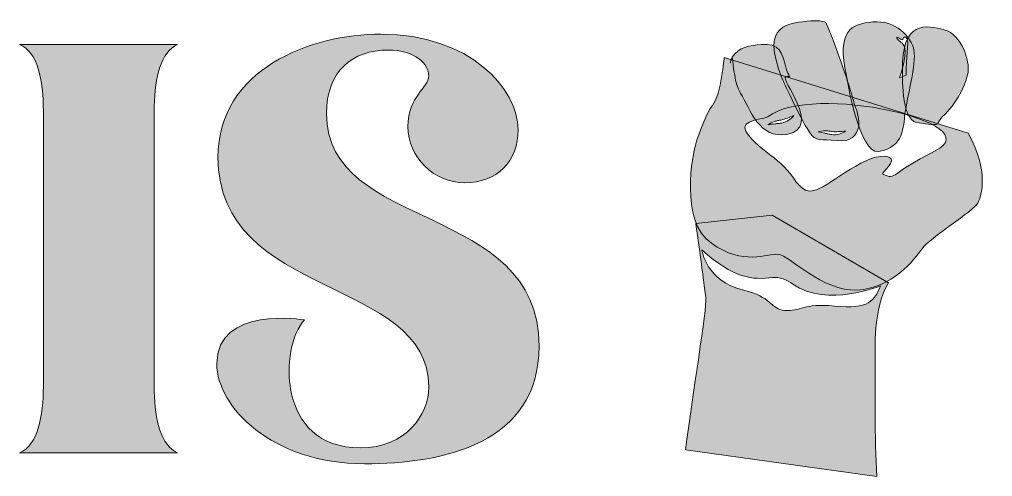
# Model space of a CAD drawing. Header units: inches. Extents: x 185 to 894, y -1024 to -60.
# Drawn here: x 423.2 to 860.6, y -690.6 to -484.9 of the extents above; entities that cross this region are included whole.
import ezdxf

# ---------------------------------------------------------------- set-up
doc = ezdxf.new("R2010")
doc.units = ezdxf.units.IN
doc.header["$MEASUREMENT"] = 0
doc.layers.add('Layer 1', color=7, linetype='Continuous')

# ---------------------------------------------------------------- blocks, each defined once
blk = doc.blocks.new('block 6')
at = {"layer": 'Layer 1', "lineweight": 0}
for points, knots in [([(767.66, -510.74), (768.22, -510.63), (768.78, -510.63), (769.32, -510.69), (769.33, -510.69), (769.33, -510.7), (769.33, -510.7), (768.32, -508.48), (767.58, -506.6), (767.35, -505.4), (766.39, -500.33), (764.69, -495.39), (756.59, -496.19), (751.95, -496.64), (746.15, -497.35), (743.63, -501.89), (744.21, -506.49), (744.64, -513.59), (747.32, -518.1), (751.76, -525.6), (755.71, -538.76), (768.05, -536.67), (784.7, -533.85), (764.53, -511.37), (767.66, -510.74)], [0, 0, 0, 0, 1, 1, 1, 2, 2, 2, 3, 3, 3, 4, 4, 4, 5, 5, 5, 6, 6, 6, 7, 7, 7, 8, 8, 8, 8]), ([(768.41, -529.29), (769.35, -528.91), (770.3, -528.5), (771.32, -528.12), (770.64, -528.97), (769.81, -529.66), (768.91, -530.25), (768, -530.83), (767, -531.32), (765.87, -531.55), (765.26, -531.65), (764.8, -531.68), (764.3, -531.74), (763.79, -531.78), (763.29, -531.87), (762.78, -531.92), (761.76, -532.06), (760.73, -532.2), (759.65, -532.28), (760.54, -531.66), (761.52, -531.22), (762.53, -530.87), (763.04, -530.69), (763.56, -530.57), (764.08, -530.44), (764.61, -530.33), (765.19, -530.27), (765.6, -530.19), (766.52, -529.99), (767.47, -529.66), (768.41, -529.29)], [0, 0, 0, 0, 1, 1, 1, 2, 2, 2, 3, 3, 3, 4, 4, 4, 5, 5, 5, 6, 6, 6, 7, 7, 7, 8, 8, 8, 9, 9, 9, 10, 10, 10, 10])]:
    blk.add_open_spline(points, degree=3, knots=knots, dxfattribs=at)
blk = doc.blocks.new('block 5')
at = {"layer": 'Layer 1', "true_color": 0x1f9d48}
h = blk.add_hatch(color=114, dxfattribs=at)
h.dxf.hatch_style = 2
edge = h.paths.add_edge_path()
edge.add_spline(control_points=[(743.53, -502.07), (743.4, -502.31), (743.29, -502.57), (743.18, -502.83), (743.29, -502.57), (743.4, -502.31), (743.53, -502.07)], knot_values=[0, 0, 0, 0, 1, 1, 1, 2, 2, 2, 2], degree=3, periodic=1)
edge = h.paths.add_edge_path()
edge.add_spline(control_points=[(743.18, -502.83), (743.12, -502.99), (743.05, -503.13), (743, -503.29), (743.05, -503.13), (743.12, -502.98), (743.18, -502.83)], knot_values=[0, 0, 0, 0, 1, 1, 1, 2, 2, 2, 2], degree=3, periodic=1)
edge = h.paths.add_edge_path()
edge.add_spline(control_points=[(743.53, -502.07), (743.56, -502.01), (743.6, -501.95), (743.63, -501.89), (743.63, -501.88), (743.63, -501.86), (743.63, -501.85), (743.59, -501.92), (743.56, -502), (743.53, -502.07)], knot_values=[0, 0, 0, 0, 1, 1, 1, 2, 2, 2, 3, 3, 3, 3], degree=3, periodic=1)
edge = h.paths.add_edge_path()
edge.add_spline(control_points=[(767.66, -510.74), (768.22, -510.63), (768.78, -510.63), (769.32, -510.69), (769.33, -510.69), (769.33, -510.7), (769.33, -510.7), (768.32, -508.48), (767.58, -506.6), (767.35, -505.4), (766.39, -500.33), (764.69, -495.39), (756.59, -496.19), (751.95, -496.64), (746.15, -497.35), (743.63, -501.89), (744.21, -506.49), (744.64, -513.59), (747.32, -518.1), (751.76, -525.6), (755.71, -538.76), (768.05, -536.67), (784.7, -533.85), (764.53, -511.37), (767.66, -510.74)], knot_values=[0, 0, 0, 0, 1, 1, 1, 2, 2, 2, 3, 3, 3, 4, 4, 4, 5, 5, 5, 6, 6, 6, 7, 7, 7, 8, 8, 8, 8], degree=3, periodic=1)
edge = h.paths.add_edge_path()
edge.add_spline(control_points=[(768.41, -529.29), (769.35, -528.91), (770.3, -528.5), (771.32, -528.12), (770.64, -528.97), (769.81, -529.66), (768.91, -530.25), (768, -530.83), (767, -531.32), (765.87, -531.55), (765.26, -531.65), (764.8, -531.68), (764.3, -531.74), (763.79, -531.78), (763.29, -531.87), (762.78, -531.92), (761.76, -532.06), (760.73, -532.2), (759.65, -532.28), (760.54, -531.66), (761.52, -531.22), (762.53, -530.87), (763.04, -530.69), (763.56, -530.57), (764.08, -530.44), (764.61, -530.33), (765.19, -530.27), (765.6, -530.19), (766.52, -529.99), (767.47, -529.66), (768.41, -529.29)], knot_values=[0, 0, 0, 0, 1, 1, 1, 2, 2, 2, 3, 3, 3, 4, 4, 4, 5, 5, 5, 6, 6, 6, 7, 7, 7, 8, 8, 8, 9, 9, 9, 10, 10, 10, 10], degree=3, periodic=1)
edge = h.paths.add_edge_path()
edge.add_spline(control_points=[(743, -503.29), (742.85, -503.73), (742.71, -504.19), (742.61, -504.68), (742.71, -504.19), (742.85, -503.73), (743, -503.29)], knot_values=[0, 0, 0, 0, 1, 1, 1, 2, 2, 2, 2], degree=3, periodic=1)
at = {"layer": 'Layer 1', "lineweight": 0}
for points, knots in [([(743.18, -502.83), (743.12, -502.99), (743.05, -503.13), (743, -503.29), (743.05, -503.13), (743.12, -502.98), (743.18, -502.83)], [0, 0, 0, 0, 1, 1, 1, 2, 2, 2, 2]), ([(743.53, -502.07), (743.4, -502.31), (743.29, -502.57), (743.18, -502.83), (743.29, -502.57), (743.4, -502.31), (743.53, -502.07)], [0, 0, 0, 0, 1, 1, 1, 2, 2, 2, 2]), ([(743.53, -502.07), (743.56, -502.01), (743.6, -501.95), (743.63, -501.89), (743.63, -501.88), (743.63, -501.86), (743.63, -501.85), (743.59, -501.92), (743.56, -502), (743.53, -502.07)], [0, 0, 0, 0, 1, 1, 1, 2, 2, 2, 3, 3, 3, 3]), ([(743, -503.29), (742.85, -503.73), (742.71, -504.19), (742.61, -504.68), (742.71, -504.19), (742.85, -503.73), (743, -503.29)], [0, 0, 0, 0, 1, 1, 1, 2, 2, 2, 2])]:
    blk.add_open_spline(points, degree=3, knots=knots, dxfattribs=at)
at = {"layer": 'Layer 1'}
blk.add_blockref('block 6', (0, 0), dxfattribs=at)
blk = doc.blocks.new('block 4')
at = {"layer": 'Layer 1'}
blk.add_blockref('block 5', (0, 0), dxfattribs=at)
blk = doc.blocks.new('block 3')
at = {"layer": 'Layer 1', "true_color": 0x1f9d48}
h = blk.add_hatch(color=114, dxfattribs=at)
h.dxf.hatch_style = 2
edge = h.paths.add_edge_path()
edge.add_spline(control_points=[(800.06, -527.94), (799.9, -526.87), (799.62, -526.14), (799.38, -525.48), (797.55, -520.39), (797.21, -517.38), (792.51, -504.12), (790.73, -499.11), (788.49, -493.07), (785.73, -486.26), (784.02, -485.59), (781.84, -485.31), (778.99, -485.6), (769.08, -486.61), (755.77, -486.41), (766.09, -511.66), (766.09, -511.66), (773.7, -528.74), (778.26, -535.62), (781.41, -540.39), (783.2, -538.47), (790.68, -539.45), (797.03, -540.27), (799.66, -537.03), (800.53, -533.01), (800.67, -531.96), (800.4, -530.1), (800.06, -527.94)], knot_values=[0, 0, 0, 0, 1, 1, 1, 2, 2, 2, 3, 3, 3, 4, 4, 4, 5, 5, 5, 6, 6, 6, 7, 7, 7, 8, 8, 8, 9, 9, 9, 9], degree=3, periodic=1)
edge = h.paths.add_edge_path()
edge.add_spline(control_points=[(791.59, -536.49), (790.55, -536.76), (789.45, -536.91), (788.3, -536.77), (787.69, -536.68), (787.25, -536.56), (786.75, -536.45), (786.25, -536.34), (785.75, -536.26), (785.25, -536.15), (784.24, -535.96), (783.22, -535.77), (782.17, -535.51), (783.21, -535.2), (784.28, -535.09), (785.34, -535.08), (785.88, -535.06), (786.41, -535.11), (786.95, -535.16), (787.49, -535.21), (788.06, -535.34), (788.48, -535.39), (789.41, -535.5), (790.41, -535.48), (791.42, -535.42), (792.44, -535.36), (793.47, -535.27), (794.55, -535.23), (793.64, -535.82), (792.64, -536.22), (791.59, -536.49)], knot_values=[0, 0, 0, 0, 1, 1, 1, 2, 2, 2, 3, 3, 3, 4, 4, 4, 5, 5, 5, 6, 6, 6, 7, 7, 7, 8, 8, 8, 9, 9, 9, 10, 10, 10, 10], degree=3, periodic=1)
h = blk.add_hatch(color=114, dxfattribs=at)
h.dxf.hatch_style = 2
edge = h.paths.add_edge_path()
edge.add_spline(control_points=[(825.28, -498.77), (824.2, -492.83), (816.76, -485.12), (806.84, -486.05), (796.92, -486.98), (790.5, -489.77), (794.91, -510.29), (794.91, -510.29), (800.65, -545.97), (809.35, -544.39), (820.96, -542.28), (820.37, -533.22), (821.23, -527.24), (822.22, -520.31), (826.36, -504.71), (825.28, -498.77)], knot_values=[0, 0, 0, 0, 1, 1, 1, 2, 2, 2, 3, 3, 3, 4, 4, 4, 5, 5, 5, 5], degree=3, periodic=1)
edge = h.paths.add_edge_path()
edge.add_spline(control_points=[(818.78, -511.17), (818.78, -511.17), (823.4, -498.03), (820.18, -495.82), (817.18, -493.75), (816.88, -492.12), (818.6, -493.35), (820.32, -494.59), (819.99, -494.15), (820.61, -493.24), (821.24, -492.33), (821.92, -493.12), (822.37, -494.18), (822.82, -495.24), (821.62, -502.45), (821.76, -509.94), (821.76, -509.94), (818.78, -511.17), (818.78, -511.17)], knot_values=[0, 0, 0, 0, 1, 1, 1, 2, 2, 2, 3, 3, 3, 4, 4, 4, 5, 5, 5, 6, 6, 6, 6], degree=3, periodic=1)
h = blk.add_hatch(color=114, dxfattribs=at)
h.dxf.hatch_style = 2
edge = h.paths.add_edge_path()
edge.add_spline(control_points=[(820.16, -508.21), (820.16, -508.21), (819.19, -530.09), (826.5, -531.28), (838.88, -533.29), (834.35, -532.2), (838.13, -528.68), (844.29, -522.96), (848.74, -513.97), (849.57, -508.87), (850.4, -503.78), (846.77, -491.61), (838.88, -489.58), (830.99, -487.55), (819.46, -484.93), (820.16, -508.21)], knot_values=[0, 0, 0, 0, 1, 1, 1, 2, 2, 2, 3, 3, 3, 4, 4, 4, 5, 5, 5, 5], degree=3, periodic=1)
at = {"layer": 'Layer 1', "true_color": 0xea2625}
h = blk.add_hatch(color=20, dxfattribs=at)
h.dxf.hatch_style = 2
edge = h.paths.add_edge_path()
edge.add_spline(control_points=[(849.62, -536.04), (849.62, -536.04), (739.97, -501.99), (739.97, -501.99), (739.97, -501.99), (738.71, -518.56), (734.67, -523.61), (732.36, -526.49), (728.33, -536.62), (727.17, -540.95), (726, -545.29), (719.65, -575.34), (734.2, -585.65), (748.75, -595.97), (759.09, -590.14), (764.23, -590.65), (769.37, -591.15), (784.07, -607.41), (799.7, -606.72), (815.33, -606.04), (825.51, -592.95), (828.95, -588.1), (832.39, -583.26), (852.1, -571.11), (853.93, -567.58), (855.76, -564.06), (859.04, -553.27), (849.62, -536.04)], knot_values=[0, 0, 0, 0, 1, 1, 1, 2, 2, 2, 3, 3, 3, 4, 4, 4, 5, 5, 5, 6, 6, 6, 7, 7, 7, 8, 8, 8, 9, 9, 9, 9], degree=3, periodic=1)
edge = h.paths.add_edge_path()
edge.add_spline(control_points=[(834.79, -544.12), (814.14, -554.28), (817.77, -557.44), (811.27, -554.56), (810.29, -554.12), (818.15, -548.3), (814.07, -546.9), (805, -543.79), (787.88, -559.43), (781.4, -561.61), (777.91, -562.78), (775.35, -562.61), (770.96, -556.09), (764.36, -546.29), (754.05, -543.25), (749.62, -534.9), (747.03, -530.02), (758.29, -529.83), (759.74, -528.68), (778.96, -513.3), (860.59, -531.42), (834.79, -544.12)], knot_values=[0, 0, 0, 0, 1, 1, 1, 2, 2, 2, 3, 3, 3, 4, 4, 4, 5, 5, 5, 6, 6, 6, 7, 7, 7, 7], degree=3, periodic=1)
at = {"layer": 'Layer 1', "true_color": 0xfccf0c}
h = blk.add_hatch(color=40, dxfattribs=at)
h.dxf.hatch_style = 2
edge = h.paths.add_edge_path()
edge.add_spline(control_points=[(807.89, -636.1), (807.89, -636.1), (806.68, -614.06), (813.85, -603.49), (813.85, -603.49), (761.47, -573), (761.47, -573), (761.47, -573), (727.24, -576.75), (727.24, -576.75), (727.24, -576.75), (730.92, -603.53), (731.74, -610.28), (732.28, -614.73), (725.68, -653.95), (722.6, -678.61), (722.6, -678.61), (808.56, -690.63), (808.56, -690.63), (807.55, -673.76), (807.79, -649.78), (807.89, -636.1)], knot_values=[0, 0, 0, 0, 1, 1, 1, 2, 2, 2, 3, 3, 3, 4, 4, 4, 5, 5, 5, 6, 6, 6, 7, 7, 7, 7], degree=3, periodic=1)
edge = h.paths.add_edge_path()
edge.add_spline(control_points=[(789.49, -613.92), (775.68, -612.4), (774.06, -616.52), (767.28, -615.87), (760.49, -615.22), (761.42, -609.64), (748.66, -606.72), (731.86, -602.88), (729.92, -588.61), (729.92, -588.61), (744.11, -601.5), (752.79, -602.2), (761.66, -601.09), (764.99, -600.68), (768.03, -602.13), (770.8, -604.02), (786.45, -614.75), (810.17, -604.81), (810.17, -604.81), (807.81, -611.23), (804.97, -615.63), (789.49, -613.92)], knot_values=[0, 0, 0, 0, 1, 1, 1, 2, 2, 2, 3, 3, 3, 4, 4, 4, 5, 5, 5, 6, 6, 6, 7, 7, 7, 7], degree=3, periodic=1)
at = {"layer": 'Layer 1', "lineweight": 0}
for points, knots in [([(800.06, -527.94), (799.9, -526.87), (799.62, -526.14), (799.38, -525.48), (797.55, -520.39), (797.21, -517.38), (792.51, -504.12), (790.73, -499.11), (788.49, -493.07), (785.73, -486.26), (784.02, -485.59), (781.84, -485.31), (778.99, -485.6), (769.08, -486.61), (755.77, -486.41), (766.09, -511.66), (766.09, -511.66), (773.7, -528.74), (778.26, -535.62), (781.41, -540.39), (783.2, -538.47), (790.68, -539.45), (797.03, -540.27), (799.66, -537.03), (800.53, -533.01), (800.67, -531.96), (800.4, -530.1), (800.06, -527.94)], [0, 0, 0, 0, 1, 1, 1, 2, 2, 2, 3, 3, 3, 4, 4, 4, 5, 5, 5, 6, 6, 6, 7, 7, 7, 8, 8, 8, 9, 9, 9, 9]), ([(825.28, -498.77), (824.2, -492.83), (816.76, -485.12), (806.84, -486.05), (796.92, -486.98), (790.5, -489.77), (794.91, -510.29), (794.91, -510.29), (800.65, -545.97), (809.35, -544.39), (820.96, -542.28), (820.37, -533.22), (821.23, -527.24), (822.22, -520.31), (826.36, -504.71), (825.28, -498.77)], [0, 0, 0, 0, 1, 1, 1, 2, 2, 2, 3, 3, 3, 4, 4, 4, 5, 5, 5, 5]), ([(820.16, -508.21), (820.16, -508.21), (819.19, -530.09), (826.5, -531.28), (838.88, -533.29), (834.35, -532.2), (838.13, -528.68), (844.29, -522.96), (848.74, -513.97), (849.57, -508.87), (850.4, -503.78), (846.77, -491.61), (838.88, -489.58), (830.99, -487.55), (819.46, -484.93), (820.16, -508.21)], [0, 0, 0, 0, 1, 1, 1, 2, 2, 2, 3, 3, 3, 4, 4, 4, 5, 5, 5, 5]), ([(818.78, -511.17), (818.78, -511.17), (823.4, -498.03), (820.18, -495.82), (817.18, -493.75), (816.88, -492.12), (818.6, -493.35), (820.32, -494.59), (819.99, -494.15), (820.61, -493.24), (821.24, -492.33), (821.92, -493.12), (822.37, -494.18), (822.82, -495.24), (821.62, -502.45), (821.76, -509.94), (821.76, -509.94), (818.78, -511.17), (818.78, -511.17)], [0, 0, 0, 0, 1, 1, 1, 2, 2, 2, 3, 3, 3, 4, 4, 4, 5, 5, 5, 6, 6, 6, 6]), ([(849.62, -536.04), (849.62, -536.04), (739.97, -501.99), (739.97, -501.99), (739.97, -501.99), (738.71, -518.56), (734.67, -523.61), (732.36, -526.49), (728.33, -536.62), (727.17, -540.95), (726, -545.29), (719.65, -575.34), (734.2, -585.65), (748.75, -595.97), (759.09, -590.14), (764.23, -590.65), (769.37, -591.15), (784.07, -607.41), (799.7, -606.72), (815.33, -606.04), (825.51, -592.95), (828.95, -588.1), (832.39, -583.26), (852.1, -571.11), (853.93, -567.58), (855.76, -564.06), (859.04, -553.27), (849.62, -536.04)], [0, 0, 0, 0, 1, 1, 1, 2, 2, 2, 3, 3, 3, 4, 4, 4, 5, 5, 5, 6, 6, 6, 7, 7, 7, 8, 8, 8, 9, 9, 9, 9]), ([(834.79, -544.12), (814.14, -554.28), (817.77, -557.44), (811.27, -554.56), (810.29, -554.12), (818.15, -548.3), (814.07, -546.9), (805, -543.79), (787.88, -559.43), (781.4, -561.61), (777.91, -562.78), (775.35, -562.61), (770.96, -556.09), (764.36, -546.29), (754.05, -543.25), (749.62, -534.9), (747.03, -530.02), (758.29, -529.83), (759.74, -528.68), (778.96, -513.3), (860.59, -531.42), (834.79, -544.12)], [0, 0, 0, 0, 1, 1, 1, 2, 2, 2, 3, 3, 3, 4, 4, 4, 5, 5, 5, 6, 6, 6, 7, 7, 7, 7]), ([(791.59, -536.49), (790.55, -536.76), (789.45, -536.91), (788.3, -536.77), (787.69, -536.68), (787.25, -536.56), (786.75, -536.45), (786.25, -536.34), (785.75, -536.26), (785.25, -536.15), (784.24, -535.96), (783.22, -535.77), (782.17, -535.51), (783.21, -535.2), (784.28, -535.09), (785.34, -535.08), (785.88, -535.06), (786.41, -535.11), (786.95, -535.16), (787.49, -535.21), (788.06, -535.34), (788.48, -535.39), (789.41, -535.5), (790.41, -535.48), (791.42, -535.42), (792.44, -535.36), (793.47, -535.27), (794.55, -535.23), (793.64, -535.82), (792.64, -536.22), (791.59, -536.49)], [0, 0, 0, 0, 1, 1, 1, 2, 2, 2, 3, 3, 3, 4, 4, 4, 5, 5, 5, 6, 6, 6, 7, 7, 7, 8, 8, 8, 9, 9, 9, 10, 10, 10, 10]), ([(807.89, -636.1), (807.89, -636.1), (806.68, -614.06), (813.85, -603.49), (813.85, -603.49), (761.47, -573), (761.47, -573), (761.47, -573), (727.24, -576.75), (727.24, -576.75), (727.24, -576.75), (730.92, -603.53), (731.74, -610.28), (732.28, -614.73), (725.68, -653.95), (722.6, -678.61), (722.6, -678.61), (808.56, -690.63), (808.56, -690.63), (807.55, -673.76), (807.79, -649.78), (807.89, -636.1)], [0, 0, 0, 0, 1, 1, 1, 2, 2, 2, 3, 3, 3, 4, 4, 4, 5, 5, 5, 6, 6, 6, 7, 7, 7, 7]), ([(789.49, -613.92), (775.68, -612.4), (774.06, -616.52), (767.28, -615.87), (760.49, -615.22), (761.42, -609.64), (748.66, -606.72), (731.86, -602.88), (729.92, -588.61), (729.92, -588.61), (744.11, -601.5), (752.79, -602.2), (761.66, -601.09), (764.99, -600.68), (768.03, -602.13), (770.8, -604.02), (786.45, -614.75), (810.17, -604.81), (810.17, -604.81), (807.81, -611.23), (804.97, -615.63), (789.49, -613.92)], [0, 0, 0, 0, 1, 1, 1, 2, 2, 2, 3, 3, 3, 4, 4, 4, 5, 5, 5, 6, 6, 6, 7, 7, 7, 7])]:
    blk.add_open_spline(points, degree=3, knots=knots, dxfattribs=at)
at = {"layer": 'Layer 1'}
blk.add_blockref('block 4', (0, 0), dxfattribs=at)
blk = doc.blocks.new('block 17')
at = {"layer": 'Layer 1', "true_color": 0xea2625}
h = blk.add_hatch(color=20, dxfattribs=at)
h.dxf.hatch_style = 2
edge = h.paths.add_edge_path()
edge.add_spline(control_points=[(656.77, -631.98), (656.77, -675.77), (613.8, -684.86), (578.28, -684.86), (536.42, -684.86), (511.91, -658.97), (511.91, -639.97), (511.91, -613.53), (551.29, -620.14), (551.29, -620.14), (540.27, -632.26), (538.62, -677.7), (576.35, -677.7), (597.28, -677.7), (607.19, -662.55), (607.19, -650.43), (607.19, -600.59), (512.46, -611.05), (512.46, -546.88), (512.46, -507.23), (554.32, -491.53), (585.71, -491.53), (625.65, -491.53), (647.4, -516.32), (647.4, -534.49), (647.4, -548.81), (637.76, -558.45), (623.44, -558.45), (609.4, -558.45), (597.83, -546.88), (597.83, -533.12), (597.83, -519.35), (607.19, -515.77), (607.19, -510.26), (607.19, -505.02), (601.14, -498.69), (589.02, -498.69), (572.77, -498.69), (561.2, -508.33), (561.2, -527.33), (561.2, -580.76), (656.77, -566.99), (656.77, -631.98)], knot_values=[0, 0, 0, 0, 1, 1, 1, 2, 2, 2, 3, 3, 3, 4, 4, 4, 5, 5, 5, 6, 6, 6, 7, 7, 7, 8, 8, 8, 9, 9, 9, 10, 10, 10, 11, 11, 11, 12, 12, 12, 13, 13, 13, 14, 14, 14, 14], degree=3, periodic=1)
h = blk.add_hatch(color=20, dxfattribs=at)
h.dxf.hatch_style = 2
edge = h.paths.add_edge_path()
edge.add_spline(control_points=[(483.82, -524.03), (483.82, -524.03), (483.82, -652.36), (483.82, -652.36), (484.1, -665.03), (486.85, -676.87), (494.29, -679.9), (494.29, -679.9), (423.23, -679.9), (423.23, -679.9), (431.5, -676.6), (433.97, -663.65), (433.97, -649.88), (433.97, -649.88), (433.97, -526.23), (433.97, -526.23), (433.97, -512.18), (431.5, -499.52), (423.23, -496.21), (423.23, -496.21), (494.29, -496.21), (494.29, -496.21), (486.85, -499.52), (484.1, -510.81), (483.82, -524.03)], knot_values=[0, 0, 0, 0, 1, 1, 1, 2, 2, 2, 3, 3, 3, 4, 4, 4, 5, 5, 5, 6, 6, 6, 7, 7, 7, 8, 8, 8, 8], degree=3, periodic=1)
at = {"layer": 'Layer 1', "lineweight": 0}
for points, knots in [([(656.77, -631.98), (656.77, -675.77), (613.8, -684.86), (578.28, -684.86), (536.42, -684.86), (511.91, -658.97), (511.91, -639.97), (511.91, -613.53), (551.29, -620.14), (551.29, -620.14), (540.27, -632.26), (538.62, -677.7), (576.35, -677.7), (597.28, -677.7), (607.19, -662.55), (607.19, -650.43), (607.19, -600.59), (512.46, -611.05), (512.46, -546.88), (512.46, -507.23), (554.32, -491.53), (585.71, -491.53), (625.65, -491.53), (647.4, -516.32), (647.4, -534.49), (647.4, -548.81), (637.76, -558.45), (623.44, -558.45), (609.4, -558.45), (597.83, -546.88), (597.83, -533.12), (597.83, -519.35), (607.19, -515.77), (607.19, -510.26), (607.19, -505.02), (601.14, -498.69), (589.02, -498.69), (572.77, -498.69), (561.2, -508.33), (561.2, -527.33), (561.2, -580.76), (656.77, -566.99), (656.77, -631.98)], [0, 0, 0, 0, 1, 1, 1, 2, 2, 2, 3, 3, 3, 4, 4, 4, 5, 5, 5, 6, 6, 6, 7, 7, 7, 8, 8, 8, 9, 9, 9, 10, 10, 10, 11, 11, 11, 12, 12, 12, 13, 13, 13, 14, 14, 14, 14]), ([(483.82, -524.03), (483.82, -524.03), (483.82, -652.36), (483.82, -652.36), (484.1, -665.03), (486.85, -676.87), (494.29, -679.9), (494.29, -679.9), (423.23, -679.9), (423.23, -679.9), (431.5, -676.6), (433.97, -663.65), (433.97, -649.88), (433.97, -649.88), (433.97, -526.23), (433.97, -526.23), (433.97, -512.18), (431.5, -499.52), (423.23, -496.21), (423.23, -496.21), (494.29, -496.21), (494.29, -496.21), (486.85, -499.52), (484.1, -510.81), (483.82, -524.03)], [0, 0, 0, 0, 1, 1, 1, 2, 2, 2, 3, 3, 3, 4, 4, 4, 5, 5, 5, 6, 6, 6, 7, 7, 7, 8, 8, 8, 8])]:
    blk.add_open_spline(points, degree=3, knots=knots, dxfattribs=at)
blk = doc.blocks.new('block 2')
at = {"layer": 'Layer 1'}
for name in ['block 3', 'block 17']:
    blk.add_blockref(name, (0, 0), dxfattribs=at)

msp = doc.modelspace()

# ---------------------------------------------------------------- block references
at = {"layer": 'Layer 1'}
msp.add_blockref('block 2', (0, 0), dxfattribs=at)

doc.saveas('drawing.dxf')
